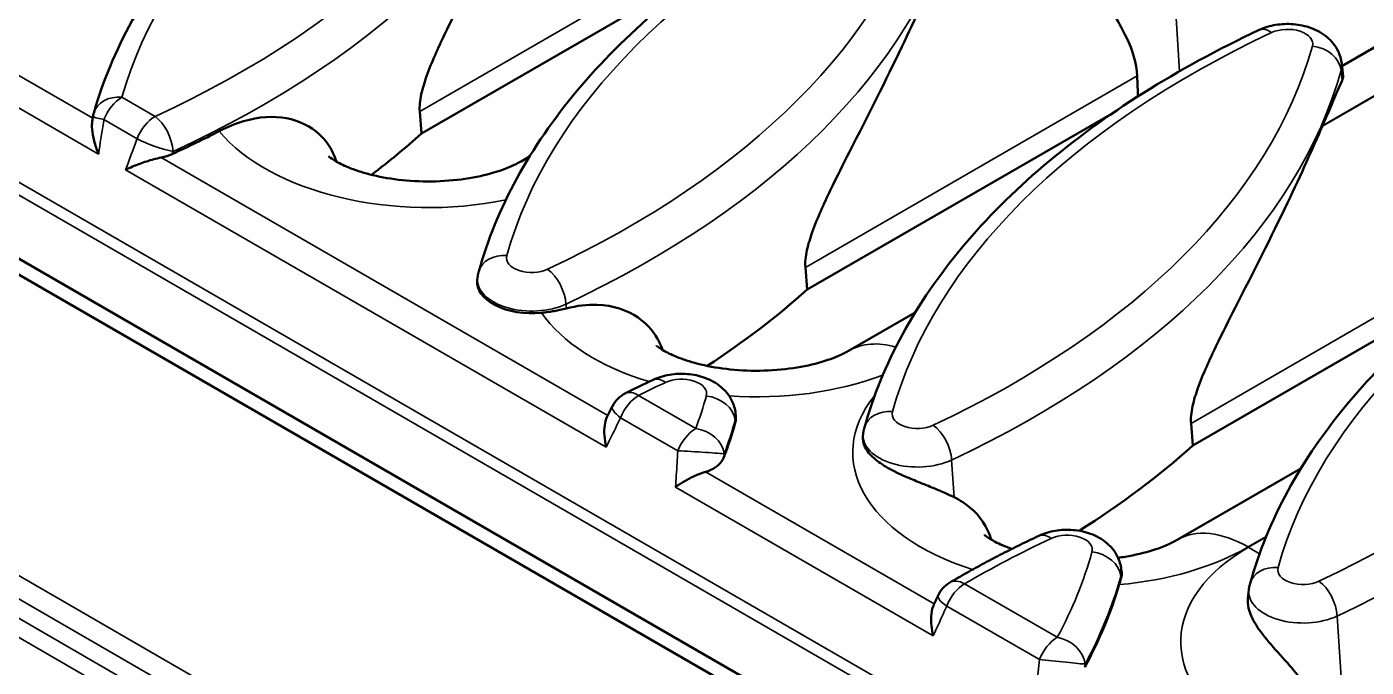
# Model space of a CAD drawing. Header units: millimetres. Extents: x 0 to 1485, y 0 to 1050.
# Drawn here: x 211.41 to 245.79, y 209.41 to 225.85 of the extents above; entities that cross this region are included whole.
import ezdxf

# ---------------------------------------------------------------- set-up
doc = ezdxf.new("R2010")
doc.units = ezdxf.units.MM
doc.header["$LTSCALE"] = 2.5
doc.layers.add('Sichtbar (ISO)', color=7, linetype='Continuous', lineweight=50)
doc.layers.add('Sichtbar schmal (ISO)', color=7, linetype='Continuous', lineweight=35)

msp = doc.modelspace()

# ---------------------------------------------------------------- linework, layer by layer
at = {"layer": 'Sichtbar (ISO)'}
for p, q in [((63.837, 304.977), (240.26, 203.119)), ((416.86, 100.751), (63.307, 304.875)), ((229.374, 227.628), (221.544, 223.107)), ((245.171, 224.838), (249.773, 227.495)), ((245.164, 224.9), (245.198, 224.583)), ((221.544, 223.107), (221.498, 223.674)), ((239.274, 223.623), (231.443, 219.102)), ((224.102, 222.394), (224.317, 222.518)), ((222.981, 219.405), (222.976, 219.352)), ((231.443, 219.102), (231.397, 219.669)), ((249.173, 219.619), (241.343, 215.098)), ((232.52, 217.534), (234.216, 218.513)), ((229.608, 215.919), (229.614, 215.866)), ((241.343, 215.098), (241.297, 215.665)), ((232.881, 215.4), (232.875, 215.342)), ((240.938, 212.674), (244.116, 214.508)), ((239.507, 211.914), (239.517, 211.826)), ((242.78, 211.396), (242.758, 211.184))]:
    msp.add_line(p, q, dxfattribs=at)
for centre, start, end in [((213.851, 223.425), 164.0928, 170.7613), ((227.114, 215.768), 116.6746, 153.4998), ((235.486, 210.935), 120.3722, 155.3593)]:
    msp.add_arc(centre, 0.75, start, end, dxfattribs=at)
for centre, major_axis, ratio, start_param, end_param in [((274.212, 210.894), (-7.011, -78.419), 0.790566, 4.621312, 4.622911), ((197.65, 235.248), (28.061, 0), 0.57735, 5.38547, 5.44187), ((217.449, 227.238), (28.061, 0), 0.57735, 6.037665, 6.038748), ((197.65, 231.982), (28.411, 0), 0.57735, 5.632678, 5.711515), ((224.373, 219.302), (-1.4, 0), 0.57735, 6.221282, 8.032324), ((207.55, 227.977), (28.411, 0), 0.57735, 5.561642, 5.711515), ((299.316, 160.888), (-9.568, -108.819), 0.791536, 4.251127, 4.254064), ((201.893, 218.257), (28.061, 0), 0.57735, 6.068174, 6.123923), ((228.216, 215.816), (1.4, 0), 0.57735, 6.123923, 6.345089), ((217.449, 223.972), (28.411, 0), 0.57735, 5.542918, 5.711515), ((211.792, 214.252), (28.061, 0), 0.57735, 5.979443, 6.114155), ((310.776, 158.697), (-9.807, -110.869), 0.791138, 4.28976, 4.292452)]:
    msp.add_ellipse(centre, major_axis=major_axis, ratio=ratio, start_param=start_param, end_param=end_param, dxfattribs=at)
for points, knots in [([(213.13, 223.631), (213.361, 224.44), (213.692, 225.235), (214.543, 226.78), (215.063, 227.53), (216.277, 228.969), (216.971, 229.659), (218.515, 230.968), (219.366, 231.587), (221.207, 232.745), (222.197, 233.283), (223.246, 233.775)], [5.6608669, 5.6608669, 5.6608669, 5.6608669, 5.8058381, 5.8058381, 5.9508092, 5.9508092, 6.0957803, 6.0957803, 6.2407514, 6.2407514, 6.3857225, 6.3857225, 6.3857225, 6.3857225]), ([(221.498, 223.674), (221.493, 223.738), (221.494, 223.807), (221.507, 223.956), (221.52, 224.035), (221.572, 224.274), (221.623, 224.437), (221.803, 224.941), (221.969, 225.302), (222.306, 226.004), (222.478, 226.343), (223.092, 227.553), (223.565, 228.48), (224.323, 230.07), (224.626, 230.749), (224.87, 231.31)], [0.001445, 0.001445, 0.001445, 0.001445, 0.046776, 0.046776, 0.093551, 0.093551, 0.187102, 0.187102, 0.417891, 0.417891, 0.64868, 0.64868, 1.339149, 1.339149, 1.926999, 1.926999, 1.926999, 1.926999]), ([(223.012, 219.562), (223.238, 220.376), (223.566, 221.177), (224.414, 222.732), (224.934, 223.486), (226.148, 224.935), (226.843, 225.63), (228.393, 226.947), (229.247, 227.57), (231.096, 228.734), (232.091, 229.275), (233.146, 229.771)], [5.6570493, 5.6570493, 5.6570493, 5.6570493, 5.8027839, 5.8027839, 5.9485186, 5.9485186, 6.0942532, 6.0942532, 6.2399879, 6.2399879, 6.3857225, 6.3857225, 6.3857225, 6.3857225]), ([(238.508, 228.112), (238.502, 228.048), (238.501, 227.981), (238.518, 227.788), (238.55, 227.658), (238.639, 227.393), (238.709, 227.236), (238.869, 226.923), (238.958, 226.767), (239.247, 226.278), (239.473, 225.924), (239.798, 225.242), (239.901, 224.911), (239.914, 224.586)], [3.8013839, 3.8013839, 3.8013839, 3.8013839, 3.8486369, 3.8486369, 3.9329934, 3.9329934, 4.0314686, 4.0314686, 4.1299438, 4.1299438, 4.3729414, 4.3729414, 4.5970062, 4.5970062, 4.5970062, 4.5970062]), ([(231.397, 219.669), (231.392, 219.733), (231.393, 219.803), (231.407, 219.951), (231.42, 220.03), (231.471, 220.269), (231.523, 220.432), (231.703, 220.937), (231.869, 221.297), (232.206, 221.999), (232.378, 222.338), (232.992, 223.548), (233.465, 224.476), (234.222, 226.066), (234.525, 226.744), (234.769, 227.305)], [0.001445, 0.001445, 0.001445, 0.001445, 0.046776, 0.046776, 0.093551, 0.093551, 0.187102, 0.187102, 0.417891, 0.417891, 0.64868, 0.64868, 1.339149, 1.339149, 1.926999, 1.926999, 1.926999, 1.926999]), ([(243.045, 225.766), (243.184, 225.831), (243.325, 225.872), (243.62, 225.921), (243.773, 225.927), (244.078, 225.902), (244.229, 225.871), (244.522, 225.764), (244.666, 225.689), (244.902, 225.485), (244.999, 225.372), (245.117, 225.129), (245.152, 225.017), (245.164, 224.9)], [0.102537, 0.102537, 0.102537, 0.102537, 0.502627, 0.502627, 0.927097, 0.927097, 1.350551, 1.350551, 1.766423, 1.766423, 2.082244, 2.082244, 2.294291, 2.294291, 2.294291, 2.294291]), ([(232.911, 215.557), (233.138, 216.372), (233.466, 217.172), (234.314, 218.727), (234.833, 219.482), (236.048, 220.931), (236.743, 221.625), (238.292, 222.942), (239.146, 223.565), (240.995, 224.729), (241.99, 225.27), (243.045, 225.766)], [5.6570493, 5.6570493, 5.6570493, 5.6570493, 5.8027839, 5.8027839, 5.9485186, 5.9485186, 6.0942532, 6.0942532, 6.2399879, 6.2399879, 6.3857225, 6.3857225, 6.3857225, 6.3857225]), ([(244.676, 223.318), (244.718, 223.415), (244.759, 223.51), (244.934, 223.919), (245.064, 224.226), (245.176, 224.472)], [5.4826973, 5.4826973, 5.4826973, 5.4826973, 5.5850708, 5.5850708, 5.9462229, 5.9462229, 5.9462229, 5.9462229]), ([(216.352, 223.17), (216.406, 223.197), (216.459, 223.223), (216.72, 223.344), (216.925, 223.415), (217.514, 223.556), (217.878, 223.557), (218.533, 223.388), (218.803, 223.218), (219.106, 222.897), (219.199, 222.766), (219.305, 222.543), (219.335, 222.467), (219.359, 222.386)], [-1.0390001, -1.0390001, -1.0390001, -1.0390001, -1.0027863, -1.0027863, -0.8614858, -0.8614858, -0.5856315, -0.5856315, -0.3025753, -0.3025753, -0.1563513, -0.1563513, -0.0881347, -0.0881347, -0.0881347, -0.0881347]), ([(213.252, 222.581), (213.252, 222.582), (213.251, 222.584), (213.206, 222.697), (213.169, 222.81), (213.114, 223.021), (213.095, 223.123), (213.08, 223.295), (213.082, 223.364), (213.091, 223.422)], [-0.0008986, -0.0008986, -0.0008986, -0.0008986, 0, 0, 0.0767412, 0.0767412, 0.1494492, 0.1494492, 0.2097722, 0.2097722, 0.2097722, 0.2097722]), ([(241.297, 215.665), (241.292, 215.728), (241.293, 215.798), (241.306, 215.946), (241.319, 216.025), (241.371, 216.264), (241.422, 216.428), (241.602, 216.932), (241.768, 217.292), (242.105, 217.994), (242.277, 218.334), (242.891, 219.543), (243.364, 220.471), (244.122, 222.061), (244.425, 222.739), (244.669, 223.301)], [0.001445, 0.001445, 0.001445, 0.001445, 0.046776, 0.046776, 0.093551, 0.093551, 0.187102, 0.187102, 0.417891, 0.417891, 0.64868, 0.64868, 1.339149, 1.339149, 1.926999, 1.926999, 1.926999, 1.926999]), ([(214.859, 222.49), (214.798, 222.478), (214.735, 222.463), (214.549, 222.414), (214.427, 222.374), (214.182, 222.285), (214.059, 222.233), (213.95, 222.18), (213.949, 222.18), (213.948, 222.18)], [0.0605627, 0.0605627, 0.0605627, 0.0605627, 0.0994194, 0.0994194, 0.1753414, 0.1753414, 0.2612333, 0.2612333, 0.2619871, 0.2619871, 0.2619871, 0.2619871]), ([(219.157, 222.525), (219.157, 222.525), (219.164, 222.517), (219.209, 222.48), (219.27, 222.436), (219.454, 222.332), (219.579, 222.272), (219.892, 222.15), (220.085, 222.09), (220.53, 221.983), (220.785, 221.94), (221.333, 221.883), (221.626, 221.872), (222.209, 221.889), (222.499, 221.917), (223.03, 222.005), (223.272, 222.064), (223.678, 222.193), (223.845, 222.262), (224.022, 222.349), (224.065, 222.372), (224.102, 222.394)], [1.310535, 1.310535, 1.310535, 1.310535, 1.402673, 1.402673, 1.581342, 1.581342, 1.765012, 1.765012, 1.96381, 1.96381, 2.179172, 2.179172, 2.406228, 2.406228, 2.636125, 2.636125, 2.858614, 2.858614, 3.065235, 3.065235, 3.141593, 3.141593, 3.141593, 3.141593]), ([(242.811, 211.553), (243.037, 212.367), (243.365, 213.167), (244.213, 214.722), (244.733, 215.477), (245.947, 216.926), (246.642, 217.62), (248.192, 218.938), (249.046, 219.561), (250.895, 220.725), (251.89, 221.266), (252.945, 221.761)], [5.6570493, 5.6570493, 5.6570493, 5.6570493, 5.8027839, 5.8027839, 5.9485186, 5.9485186, 6.0942532, 6.0942532, 6.2399879, 6.2399879, 6.3857225, 6.3857225, 6.3857225, 6.3857225]), ([(222.981, 219.405), (222.983, 219.416), (222.984, 219.427), (222.987, 219.448), (222.989, 219.458), (222.992, 219.48), (222.994, 219.49), (222.999, 219.511), (223.001, 219.521), (223.006, 219.542), (223.009, 219.552), (223.012, 219.562)], [5.5596905, 5.5596905, 5.5596905, 5.5596905, 5.57916226, 5.57916226, 5.59863402, 5.59863402, 5.61810578, 5.61810578, 5.63757754, 5.63757754, 5.6570493, 5.6570493, 5.6570493, 5.6570493]), ([(225.26, 218.617), (225.533, 218.688), (225.797, 218.719), (226.466, 218.699), (226.822, 218.577), (227.299, 218.246), (227.471, 218.066), (227.651, 217.752), (227.695, 217.656), (227.732, 217.553)], [-0.9465705, -0.9465705, -0.9465705, -0.9465705, -0.754504, -0.754504, -0.4328993, -0.4328993, -0.2095764, -0.2095764, -0.1211228, -0.1211228, -0.1211228, -0.1211228]), ([(224.621, 218.506), (224.682, 218.513), (224.742, 218.52), (224.852, 218.535), (224.902, 218.543), (225.001, 218.56), (225.049, 218.569), (225.154, 218.591), (225.208, 218.603), (225.26, 218.617)], [-0.1493709, -0.1493709, -0.1493709, -0.1493709, -0.1122269, -0.1122269, -0.0800584, -0.0800584, -0.0472164, -0.0472164, -0.006942, -0.006942, -0.006942, -0.006942]), ([(227.574, 217.665), (227.574, 217.665), (227.582, 217.657), (227.627, 217.62), (227.688, 217.576), (227.872, 217.472), (227.997, 217.412), (228.31, 217.29), (228.503, 217.23), (228.948, 217.123), (229.203, 217.079), (229.751, 217.023), (230.044, 217.012), (230.627, 217.029), (230.916, 217.057), (231.448, 217.145), (231.69, 217.204), (232.096, 217.333), (232.263, 217.401), (232.44, 217.489), (232.483, 217.512), (232.52, 217.534)], [1.310535, 1.310535, 1.310535, 1.310535, 1.402673, 1.402673, 1.581342, 1.581342, 1.765012, 1.765012, 1.96381, 1.96381, 2.179172, 2.179172, 2.406228, 2.406228, 2.636125, 2.636125, 2.858614, 2.858614, 3.065235, 3.065235, 3.141593, 3.141593, 3.141593, 3.141593]), ([(226.777, 216.439), (226.824, 216.462), (226.871, 216.486), (226.965, 216.532), (227.012, 216.555), (227.107, 216.602), (227.154, 216.625), (227.25, 216.671), (227.297, 216.694), (227.393, 216.739), (227.441, 216.762), (227.489, 216.784)], [0.06930993, 0.06930993, 0.06930993, 0.06930993, 0.07595539, 0.07595539, 0.08260085, 0.08260085, 0.08924631, 0.08924631, 0.09589177, 0.09589177, 0.10253723, 0.10253723, 0.10253723, 0.10253723]), ([(227.489, 216.784), (227.627, 216.849), (227.769, 216.89), (228.063, 216.94), (228.217, 216.946), (228.521, 216.921), (228.673, 216.89), (228.966, 216.782), (229.11, 216.707), (229.346, 216.504), (229.443, 216.39), (229.561, 216.148), (229.595, 216.036), (229.608, 215.919)], [0.102537, 0.102537, 0.102537, 0.102537, 0.502627, 0.502627, 0.927097, 0.927097, 1.350551, 1.350551, 1.766423, 1.766423, 2.082244, 2.082244, 2.294291, 2.294291, 2.294291, 2.294291]), ([(226.283, 215.058), (226.283, 215.059), (226.282, 215.06), (226.26, 215.16), (226.246, 215.258), (226.233, 215.444), (226.235, 215.532), (226.256, 215.693), (226.275, 215.767), (226.305, 215.826)], [-0.0007243, -0.0007243, -0.0007243, -0.0007243, 0, 0, 0.0622704, 0.0622704, 0.1224029, 0.1224029, 0.1815993, 0.1815993, 0.1815993, 0.1815993]), ([(232.875, 215.342), (232.865, 215.249), (232.882, 215.154), (232.975, 214.96), (233.054, 214.863), (233.261, 214.682), (233.384, 214.599), (233.659, 214.444), (233.806, 214.373), (234.085, 214.251), (234.211, 214.199), (234.41, 214.118), (234.483, 214.089), (234.616, 214.034), (234.677, 214.01), (234.805, 213.956), (234.872, 213.927), (235.037, 213.855), (235.129, 213.813), (235.214, 213.772)], [-0.7249233, -0.7249233, -0.7249233, -0.7249233, -0.6277456, -0.6277456, -0.5226502, -0.5226502, -0.4213884, -0.4213884, -0.3215564, -0.3215564, -0.2387298, -0.2387298, -0.1885277, -0.1885277, -0.1447574, -0.1447574, -0.0921464, -0.0921464, -0.0097093, -0.0097093, -0.0097093, -0.0097093]), ([(232.881, 215.4), (232.882, 215.411), (232.883, 215.422), (232.886, 215.443), (232.888, 215.454), (232.892, 215.475), (232.894, 215.485), (232.898, 215.506), (232.901, 215.517), (232.906, 215.537), (232.908, 215.547), (232.911, 215.557)], [5.5596905, 5.5596905, 5.5596905, 5.5596905, 5.57916226, 5.57916226, 5.59863402, 5.59863402, 5.61810578, 5.61810578, 5.63757754, 5.63757754, 5.6570493, 5.6570493, 5.6570493, 5.6570493]), ([(229.308, 214.8), (229.277, 214.721), (229.222, 214.644), (229.077, 214.525), (228.997, 214.478), (228.881, 214.435), (228.858, 214.428), (228.835, 214.421)], [0, 0, 0, 0, 0.0845747, 0.0845747, 0.1521571, 0.1521571, 0.1679141, 0.1679141, 0.1679141, 0.1679141]), ([(228.835, 214.421), (228.825, 214.418), (228.815, 214.415), (228.714, 214.385), (228.621, 214.348), (228.445, 214.267), (228.363, 214.224), (228.207, 214.131), (228.133, 214.081), (228.066, 214.03), (228.065, 214.03), (228.065, 214.029)], [0.1461649, 0.1461649, 0.1461649, 0.1461649, 0.1527508, 0.1527508, 0.2128612, 0.2128612, 0.2684941, 0.2684941, 0.3256089, 0.3256089, 0.3262655, 0.3262655, 0.3262655, 0.3262655]), ([(235.214, 213.772), (235.292, 213.735), (235.366, 213.693), (235.705, 213.472), (235.933, 213.227), (236.115, 212.838), (236.146, 212.761), (236.171, 212.68)], [-0.5296593, -0.5296593, -0.5296593, -0.5296593, -0.4540721, -0.4540721, -0.170985, -0.170985, -0.1046078, -0.1046078, -0.1046078, -0.1046078]), ([(237.389, 212.78), (237.527, 212.845), (237.668, 212.886), (237.963, 212.935), (238.116, 212.941), (238.421, 212.916), (238.572, 212.885), (238.866, 212.778), (239.009, 212.702), (239.245, 212.499), (239.343, 212.385), (239.461, 212.143), (239.495, 212.031), (239.507, 211.914)], [0.102537, 0.102537, 0.102537, 0.102537, 0.502627, 0.502627, 0.927097, 0.927097, 1.350551, 1.350551, 1.766423, 1.766423, 2.082244, 2.082244, 2.294291, 2.294291, 2.294291, 2.294291]), ([(235.106, 211.582), (235.251, 211.667), (235.397, 211.75), (235.693, 211.916), (235.842, 211.998), (236.144, 212.16), (236.296, 212.24), (236.603, 212.398), (236.758, 212.475), (237.071, 212.629), (237.229, 212.705), (237.389, 212.78)], [6.2757132, 6.2757132, 6.2757132, 6.2757132, 6.2977151, 6.2977151, 6.319717, 6.319717, 6.3417188, 6.3417188, 6.3637207, 6.3637207, 6.3857225, 6.3857225, 6.3857225, 6.3857225]), ([(235.992, 212.805), (235.992, 212.805), (236, 212.797), (236.045, 212.76), (236.106, 212.716), (236.29, 212.612), (236.415, 212.552), (236.608, 212.477), (236.652, 212.461), (236.698, 212.445)], [1.3105354, 1.3105354, 1.3105354, 1.3105354, 1.4026725, 1.4026725, 1.581342, 1.581342, 1.7650119, 1.7650119, 1.8166215, 1.8166215, 1.8166215, 1.8166215]), ([(239.425, 212.215), (239.486, 212.223), (239.546, 212.232), (239.866, 212.285), (240.108, 212.344), (240.514, 212.473), (240.681, 212.541), (240.858, 212.629), (240.901, 212.652), (240.938, 212.674)], [2.5859863, 2.5859863, 2.5859863, 2.5859863, 2.6361248, 2.6361248, 2.8586138, 2.8586138, 3.0652348, 3.0652348, 3.1415927, 3.1415927, 3.1415927, 3.1415927]), ([(239.499, 211.675), (239.502, 211.684), (239.504, 211.692), (239.518, 211.745), (239.521, 211.787), (239.517, 211.826)], [-0.75374184, -0.75374184, -0.75374184, -0.75374184, -0.74377477, -0.74377477, -0.69162762, -0.69162762, -0.69162762, -0.69162762]), ([(242.78, 211.396), (242.782, 211.406), (242.783, 211.417), (242.786, 211.438), (242.788, 211.449), (242.791, 211.47), (242.793, 211.481), (242.798, 211.501), (242.8, 211.512), (242.805, 211.532), (242.808, 211.543), (242.811, 211.553)], [5.5596905, 5.5596905, 5.5596905, 5.5596905, 5.57916226, 5.57916226, 5.59863402, 5.59863402, 5.61810578, 5.61810578, 5.63757754, 5.63757754, 5.6570493, 5.6570493, 5.6570493, 5.6570493]), ([(242.758, 211.184), (242.749, 211.101), (242.755, 211.015), (242.808, 210.783), (242.875, 210.639), (243.069, 210.329), (243.201, 210.163), (243.502, 209.813), (243.666, 209.636), (244.091, 209.144), (244.32, 208.844), (244.58, 208.323), (244.681, 208.068), (244.723, 207.748)], [-1.598651, -1.598651, -1.598651, -1.598651, -1.442878, -1.442878, -1.197972, -1.197972, -0.930529, -0.930529, -0.667501, -0.667501, -0.258868, -0.258868, -0.023399, -0.023399, -0.023399, -0.023399]), ([(234.679, 210.211), (234.678, 210.212), (234.678, 210.213), (234.657, 210.301), (234.642, 210.388), (234.624, 210.554), (234.621, 210.635), (234.63, 210.805), (234.646, 210.894), (234.678, 210.972), (234.681, 210.978), (234.683, 210.984)], [-0.0007342, -0.0007342, -0.0007342, -0.0007342, 0, 0, 0.0553702, 0.0553702, 0.10924, 0.10924, 0.1774247, 0.1774247, 0.1827843, 0.1827843, 0.1827843, 0.1827843])]:
    msp.add_open_spline(points, degree=3, knots=knots, dxfattribs=at)
for points, degree in [([(239.914, 224.586), (239.925, 224.326), (239.936, 224.062)], 2), ([(245.176, 224.472), (245.194, 224.512), (245.202, 224.55), (245.198, 224.583)], 3), ([(215.143, 222.58), (215.058, 222.541), (214.962, 222.51), (214.859, 222.49)], 3), ([(239.453, 211.527), (239.469, 211.579), (239.484, 211.628), (239.499, 211.675)], 3)]:
    msp.add_open_spline(points, degree=degree, dxfattribs=at)
at = {"layer": 'Sichtbar schmal (ISO)'}
for p, q in [((240.443, 204.975), (64.019, 306.833)), ((240.374, 204.683), (63.95, 306.541)), ((230.015, 228.591), (221.498, 223.674)), ((241.003, 224.707), (240.809, 227.712)), ((213.104, 223.503), (206.555, 227.284)), ((213.252, 222.581), (205.661, 226.964)), ((244.669, 223.301), (248.875, 225.729)), ((248.881, 225.746), (244.676, 223.318)), ((239.914, 224.586), (231.397, 219.669)), ((245.176, 224.472), (245.149, 224.723)), ((213.851, 224.038), (214.703, 223.546)), ((214.244, 222.975), (213.392, 223.466)), ((226.326, 215.869), (214.859, 222.49)), ((226.283, 215.058), (213.948, 222.18)), ((249.814, 220.582), (241.297, 215.665)), ((281.298, 171.291), (198.869, 218.881)), ((225.26, 218.617), (225.253, 218.731)), ((199.058, 218.174), (281.487, 170.584)), ((282.254, 169.642), (199.471, 217.437)), ((199.692, 216.817), (282.475, 169.022)), ((227.114, 216.381), (228.582, 215.533)), ((228.123, 214.961), (226.654, 215.809)), ((229.599, 215.688), (229.593, 215.741)), ((235.214, 213.772), (235.152, 214.726)), ((228.835, 214.421), (234.705, 211.032)), ((228.065, 214.029), (234.679, 210.211)), ((243.225, 212.759), (242.763, 212.493)), ((242.774, 212.487), (243.218, 212.743)), ((235.486, 211.547), (237.864, 210.174)), ((239.499, 211.675), (239.492, 211.737)), ((237.405, 209.603), (235.026, 210.976)), ((245.246, 207.716), (245.052, 210.721))]:
    msp.add_line(p, q, dxfattribs=at)
for centre, major_axis, ratio, start_param, end_param in [((240.797, 221.478), (-27.308, 0), 0.57735, 5.39525, 6.120106), ((197.65, 235.86), (27.308, 0), 0.57735, 5.386837, 6.123923), ((197.65, 235.301), (28.055, 0), 0.57735, 5.386837, 6.123923), ((250.696, 217.473), (-27.308, 0), 0.57735, 5.39525, 6.123923), ((207.55, 231.855), (27.308, 0), 0.57735, 5.39525, 6.123923), ((207.55, 231.296), (28.055, 0), 0.57735, 5.39525, 6.123923), ((260.596, 213.468), (-27.308, 0), 0.57735, 5.39525, 6.123923), ((243.364, 225.087), (-0.319, 0.679), 0.515222, 5.544059, 6.283185), ((243.773, 225.41), (0.647, 0), 0.57735, 6.123923, 8.536843), ((217.449, 227.851), (27.308, 0), 0.57735, 5.39525, 6.123923), ((244.412, 224.738), (0.723, -0.201), 0.806163, 0.307895, 1.791425), ((243.773, 224.851), (1.394, 0), 0.57735, 6.123923, 6.345089), ((217.449, 227.292), (28.055, 0), 0.57735, 5.39525, 6.123923), ((213.851, 223.425), (-0.721, 0.206), 0.805663, 4.938086, 6.283185), ((213.851, 223.425), (0.375, 0.65), 0.57735, 0.785398, 1.832596), ((213.851, 223.425), (-0.74, 0.12), 0.056119, 0, 0.910678), ((214.703, 222.934), (-0.375, -0.65), 0.57735, 3.926991, 4.974188), ((214.703, 222.934), (0.314, -0.681), 0.509875, 0.922313, 2.405842), ((221.724, 224.64), (-5.945, 0), 0.57735, 0.44273, 1.911213), ((214.703, 222.934), (0.704, -0.259), 0.199428, 4.077003, 5.508245), ((225.927, 219.233), (-1.825, 3.161), 0.57735, 6.181786, 6.283185), ((270.495, 209.464), (-27.308, 0), 0.57735, 5.39525, 6.123923), ((227.349, 223.846), (27.308, 0), 0.57735, 5.39525, 6.123923), ((227.349, 223.287), (28.055, 0), 0.57735, 5.39525, 6.123923), ((223.734, 219.361), (-0.723, 0.201), 0.806163, 4.933018, 6.283185), ((224.373, 219.914), (-0.647, 0), 0.57735, 6.123923, 8.536843), ((224.373, 219.355), (-1.394, 0), 0.57735, 6.221282, 8.536843), ((224.781, 219.012), (0.319, -0.679), 0.515222, 0.918936, 2.402466), ((230.142, 219.78), (-5.945, 0), 0.57735, 0.380136, 1.089519), ((234.345, 214.373), (-1.825, 3.161), 0.57735, 5.742703, 6.283185), ((245.04, 204.487), (-27.308, 0), 0.57735, 5.39525, 5.428477), ((227.808, 216.106), (-0.319, 0.679), 0.515222, 5.544059, 6.283185), ((228.216, 216.428), (0.647, 0), 0.57735, 6.123923, 8.536843), ((230.142, 219.78), (-5.945, 0), 0.57735, 1.45255, 2.147472), ((227.114, 215.768), (0.375, 0.65), 0.57735, 0.785398, 1.832596), ((227.114, 215.768), (-0.337, 0.67), 0.53598, 5.530121, 6.283185), ((201.893, 218.869), (27.308, 0), 0.57735, 6.069951, 6.123923), ((228.855, 215.756), (0.723, -0.201), 0.806163, 0.307895, 1.791425), ((238.56, 214.92), (-5.945, 0), 0.57735, 5.846476, 7.350252), ((227.114, 215.768), (-0.671, 0.335), 0.273545, 0, 0.961321), ((233.634, 215.356), (-0.723, 0.201), 0.806163, 4.933018, 6.283185), ((234.273, 215.91), (-0.647, 0), 0.57735, 6.123923, 8.536843), ((201.893, 218.31), (28.055, 0), 0.57735, 6.069951, 6.123923), ((228.216, 215.869), (1.394, 0), 0.57735, 6.123923, 6.345089), ((234.681, 215.007), (0.319, -0.679), 0.515222, 0.918936, 2.402466), ((228.582, 214.92), (-0.375, -0.65), 0.57735, 3.926991, 4.974188), ((228.582, 214.92), (0.702, -0.263), 0.798004, 0.378062, 1.861591), ((234.273, 215.351), (-1.394, 0), 0.57735, 6.221282, 8.536843), ((228.582, 214.92), (0.749, -0.043), 0.024612, 0.224396, 2.232553), ((242.763, 209.513), (-1.825, 3.161), 0.57735, 5.497787, 6.283185), ((254.939, 200.482), (-27.308, 0), 0.57735, 5.39525, 5.505259), ((237.707, 212.101), (-0.319, 0.679), 0.515222, 5.544059, 6.283185), ((238.116, 212.423), (0.647, 0), 0.57735, 6.123923, 8.536843), ((238.56, 214.92), (-5.945, 0), 0.57735, 1.721702, 2.356194), ((246.978, 210.06), (-5.945, 0), 0.57735, 5.497787, 7.026516), ((242.774, 209.506), (-1.825, 3.161), 0.57735, 5.39008, 5.497787), ((211.792, 214.865), (27.308, 0), 0.57735, 5.981112, 6.123923), ((238.755, 211.752), (0.723, -0.201), 0.806163, 0.307895, 1.791425), ((238.116, 211.864), (1.394, 0), 0.57735, 6.123923, 6.345089), ((243.533, 211.352), (-0.723, 0.201), 0.806163, 4.933018, 6.283185), ((244.172, 211.905), (-0.647, 0), 0.57735, 6.123923, 8.536843), ((235.486, 210.935), (0.375, 0.65), 0.57735, 0.785398, 1.832596), ((235.486, 210.935), (-0.379, 0.647), 0.581648, 5.494023, 6.283185), ((211.792, 214.306), (28.055, 0), 0.57735, 5.981112, 6.123923), ((244.58, 211.003), (0.319, -0.679), 0.515222, 0.918936, 2.402466), ((235.486, 210.935), (-0.682, 0.313), 0.25226, 0, 0.952787), ((244.172, 211.346), (-1.394, 0), 0.57735, 6.221282, 8.536843), ((237.864, 209.562), (-0.375, -0.65), 0.57735, 3.926991, 4.974188), ((237.864, 209.562), (0.66, -0.356), 0.779527, 0.485514, 1.969043), ((237.864, 209.562), (0.746, -0.076), 0.009834, 4.050306, 5.986537)]:
    msp.add_ellipse(centre, major_axis=major_axis, ratio=ratio, start_param=start_param, end_param=end_param, dxfattribs=at)
for points, knots in [([(213.392, 223.466), (213.387, 223.438), (213.383, 223.41), (213.335, 223.114), (213.293, 222.847), (213.252, 222.581)], [-1.0778957, -1.0778957, -1.0778957, -1.0778957, -1.0760458, -1.0760458, -1.05850364, -1.05850364, -1.05850364, -1.05850364]), ([(213.948, 222.18), (214.046, 222.44), (214.143, 222.701), (214.241, 222.966), (214.242, 222.97), (214.244, 222.975)], [-1.54504159, -1.54504159, -1.54504159, -1.54504159, -1.52953126, -1.52953126, -1.52927556, -1.52927556, -1.52927556, -1.52927556]), ([(215.17, 222.65), (215.168, 222.646), (215.166, 222.641), (215.158, 222.618), (215.15, 222.599), (215.143, 222.58)], [1.529275557, 1.529275557, 1.529275557, 1.529275557, 1.529531256, 1.529531256, 1.530650011, 1.530650011, 1.530650011, 1.530650011]), ([(226.654, 215.809), (226.564, 215.629), (226.475, 215.448), (226.385, 215.267), (226.351, 215.197), (226.317, 215.128), (226.283, 215.058)], [1.3505231, 1.3505231, 1.3505231, 1.3505231, 1.3618647, 1.3618647, 1.3618647, 1.3662075, 1.3662075, 1.3662075, 1.3662075]), ([(228.065, 214.029), (228.071, 214.13), (228.078, 214.231), (228.085, 214.331), (228.098, 214.542), (228.111, 214.752), (228.123, 214.961)], [-0.89422652, -0.89422652, -0.89422652, -0.89422652, -0.88825729, -0.88825729, -0.88825729, -0.8757254, -0.8757254, -0.8757254, -0.8757254]), ([(235.026, 210.976), (234.942, 210.791), (234.857, 210.605), (234.773, 210.419), (234.741, 210.35), (234.71, 210.28), (234.679, 210.211)], [1.42606548, 1.42606548, 1.42606548, 1.42606548, 1.43746239, 1.43746239, 1.43746239, 1.44172226, 1.44172226, 1.44172226, 1.44172226]), ([(237.308, 208.693), (237.318, 208.787), (237.328, 208.882), (237.339, 208.977), (237.361, 209.186), (237.383, 209.395), (237.405, 209.603)], [-0.97490796, -0.97490796, -0.97490796, -0.97490796, -0.96943515, -0.96943515, -0.96943515, -0.95731486, -0.95731486, -0.95731486, -0.95731486])]:
    msp.add_open_spline(points, degree=3, knots=knots, dxfattribs=at)
for points in [[(229.313, 214.882), (229.311, 214.855), (229.309, 214.828), (229.308, 214.8)], [(238.577, 209.487), (238.574, 209.46), (238.572, 209.433), (238.569, 209.407)]]:
    msp.add_open_spline(points, degree=3, dxfattribs=at)

doc.saveas('drawing.dxf')
